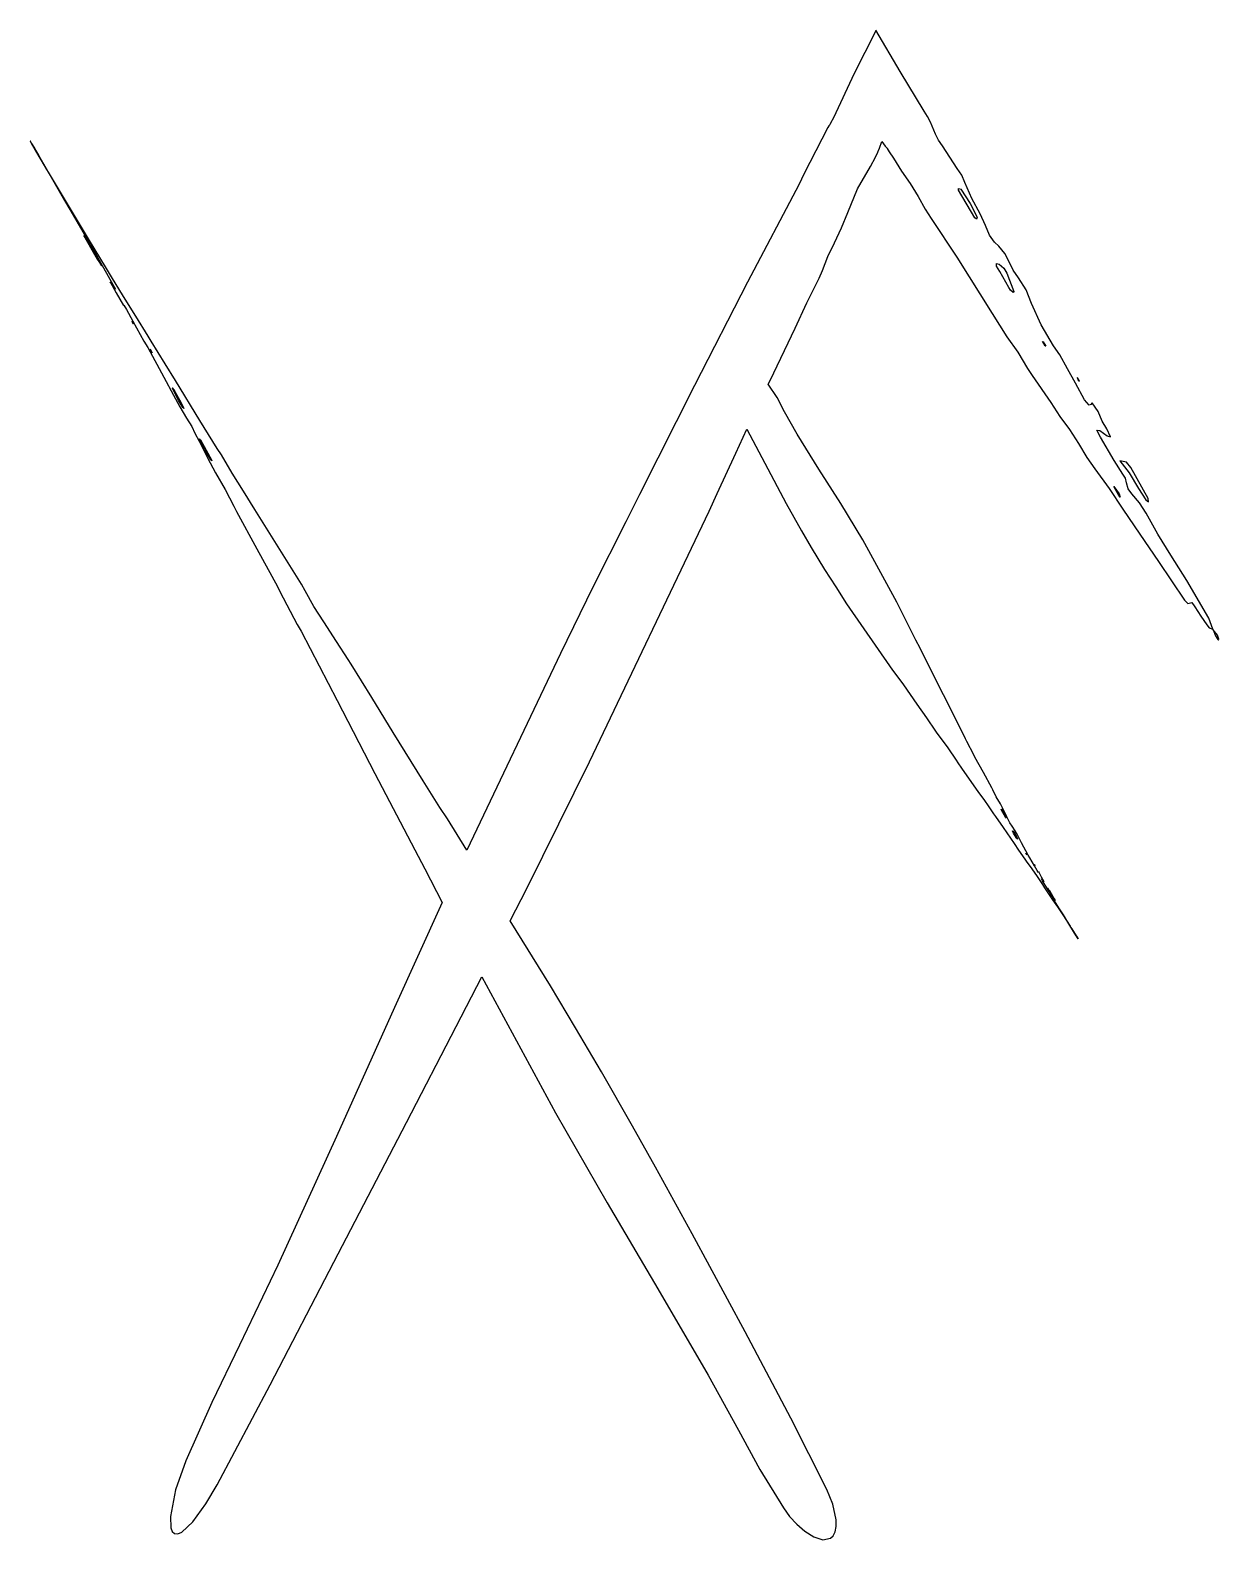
# Model space of a CAD drawing. Extents: x 0 to 137, y 0 to 174.
import ezdxf

# ---------------------------------------------------------------- set-up
doc = ezdxf.new("R2010")
doc.units = 0

msp = doc.modelspace()

# ---------------------------------------------------------------- linework, layer by layer
at = {"layer": 'Layer 1'}
for p, q in [((97.418, 173.852), (97.348957, 173.707531)), ((100.202795, 169.083008), (97.418, 173.852)), ((97.348957, 173.707531), (94.914797, 168.869531)), ((94.914797, 168.869531), (92.512657, 163.771841)), ((102.974825, 164.521818), (100.202795, 169.083008)), ((92.512657, 163.771841), (92.182548, 163.136094)), ((103.341742, 163.898093), (102.974825, 164.521818)), ((103.676426, 163.278302), (103.341742, 163.898093)), ((91.879357, 162.631622), (89.098387, 157.267132)), ((92.003295, 162.834921), (91.879357, 162.631622)), ((92.038189, 162.889709), (92.003295, 162.834921)), ((92.086593, 162.972369), (92.038189, 162.889709)), ((92.182548, 163.136094), (92.086593, 162.972369)), ((104.283613, 161.888455), (103.676426, 163.278302)), ((104.61183, 161.203026), (104.283613, 161.888455)), ((0.021562, 161.082), (0.187839, 160.795722)), ((0.03846, 161.053364), (0.021562, 161.082)), ((0.021562, 161.082), (0.021562, 161.082)), ((0.212946, 160.753913), (0.03846, 161.053364)), ((0.187839, 160.795722), (0.436776, 160.36859)), ((0.436776, 160.36859), (0.212946, 160.753913)), ((0.436775, 160.369), (0.505713, 160.250278)), ((0.485828, 160.284867), (0.436775, 160.369)), ((0.436775, 160.369), (0.436775, 160.369)), ((0.507841, 160.246767), (0.485828, 160.284867)), ((0.505713, 160.250278), (0.507841, 160.246767)), ((0.783375, 159.78), (0.507842, 160.246705)), ((0.507842, 160.246705), (0.964014, 159.455848)), ((97.62116, 159.811311), (97.755416, 160.101099)), ((97.755416, 160.101099), (97.769352, 160.131418)), ((97.769352, 160.131418), (97.770416, 160.135033)), ((97.770416, 160.135033), (97.772759, 160.142481)), ((97.772759, 160.142481), (97.777226, 160.157589)), ((97.777226, 160.157589), (97.815631, 160.284716)), ((97.815631, 160.284716), (98.07744, 161.0244)), ((98.07744, 161.0244), (98.479251, 160.513654)), ((98.479251, 160.513654), (98.635102, 160.325993)), ((98.635102, 160.325993), (98.656379, 160.301312)), ((98.656379, 160.301312), (98.667123, 160.288759)), ((98.667123, 160.288759), (98.670422, 160.284715)), ((98.670422, 160.284715), (98.685315, 160.261736)), ((98.685315, 160.261736), (98.714996, 160.215779)), ((98.714996, 160.215779), (98.95287, 159.848117)), ((105.067926, 160.545522), (104.61183, 161.203026)), ((105.913897, 159.221917), (105.067926, 160.545522)), ((1.674476, 158.2597), (0.783375, 159.78)), ((0.964014, 159.455848), (2.735614, 156.389978)), ((1.956698, 157.803101), (1.674476, 158.2597)), ((96.7719, 158.148), (97.349352, 159.23301)), ((97.349352, 159.23301), (97.62116, 159.811311)), ((98.95287, 159.848117), (99.428191, 159.112689)), ((99.428191, 159.112689), (100.367147, 157.60006)), ((106.773036, 157.914342), (105.913897, 159.221917)), ((2.144466, 157.491291), (1.956698, 157.803101)), ((4.087986, 154.230741), (2.144466, 157.491291)), ((89.098387, 157.267132), (88.55264, 156.113512)), ((95.273187, 155.597286), (96.7719, 158.148)), ((100.367147, 157.60006), (101.339051, 156.201609)), ((107.29372, 157.15002), (106.773036, 157.914342)), ((107.660489, 156.301032), (107.29372, 157.15002)), ((2.735614, 156.389978), (3.971364, 154.257838)), ((88.55264, 156.113512), (82.6389, 144.853)), ((94.161537, 152.855659), (95.273187, 155.597286)), ((101.339051, 156.201609), (102.28057, 154.711721)), ((106.923993, 155.442419), (106.905586, 155.630187)), ((106.905586, 155.630187), (107.19144, 155.528485)), ((108.801233, 152.240609), (106.923993, 155.442419)), ((107.19144, 155.528485), (108.261021, 153.884005)), ((108.435254, 154.45457), (107.660489, 156.301032)), ((3.971364, 154.257838), (4.966479, 152.540598)), ((5.465116, 151.937541), (4.087986, 154.230741)), ((102.28057, 154.711721), (103.063951, 153.234999)), ((103.063951, 153.234999), (103.771403, 152.185629)), ((108.261021, 153.884005), (109.060812, 152.332935)), ((109.425609, 152.714202), (108.435254, 154.45457)), ((4.966479, 152.540598), (6.941919, 149.154938)), ((6.737146, 149.826571), (5.465116, 151.937541)), ((93.433338, 151.097956), (94.161537, 152.855659)), ((103.771403, 152.185629), (106.740563, 147.722519)), ((108.984, 152.082), (108.801233, 152.240609)), ((109.060812, 152.332935), (108.984, 152.082)), ((108.984, 152.082), (108.984, 152.082)), ((110.042738, 151.358772), (109.425609, 152.714202)), ((110.479124, 150.241212), (110.042738, 151.358772)), ((6.34999, 149.998), (6.212861, 150.21449)), ((6.212861, 150.21449), (6.32531, 149.986404)), ((6.32531, 149.986404), (7.74031, 147.465864)), ((6.905202, 149.030984), (6.34999, 149.998)), ((6.34999, 149.998), (6.34999, 149.998)), ((8.816306, 146.415491), (6.737146, 149.826571)), ((92.628547, 149.378399), (93.433338, 151.097956)), ((111.067437, 149.435982), (110.479124, 150.241212)), ((8.262122, 146.698734), (6.905202, 149.030984)), ((6.941919, 149.154938), (7.424047, 148.292487)), ((7.3099, 148.757), (7.186707, 148.985724)), ((7.186707, 148.985724), (7.276171, 148.845177)), ((7.276171, 148.845177), (7.694365, 148.127834)), ((7.694365, 148.127834), (7.3099, 148.757)), ((7.3099, 148.757), (7.3099, 148.757)), ((7.424047, 148.292487), (7.794689, 147.621953)), ((91.239387, 146.183069), (91.890884, 147.792025)), ((91.890884, 147.792025), (92.628547, 149.378399)), ((111.564554, 148.972802), (111.067437, 149.435982)), ((112.240841, 148.139216), (111.564554, 148.972802)), ((112.741704, 147.189812), (112.240841, 148.139216)), ((7.74031, 147.465864), (8.262122, 146.698734)), ((7.794689, 147.621953), (8.447669, 146.499923)), ((8.447669, 146.499923), (9.548319, 144.574803)), ((9.396735, 145.467615), (8.816306, 146.415491)), ((90.873427, 145.312107), (91.239387, 146.183069)), ((106.740563, 147.722519), (110.782393, 141.222169)), ((111.294557, 146.695899), (111.296033, 146.997298)), ((111.664014, 146.05293), (111.294557, 146.695899)), ((111.296033, 146.997298), (111.599227, 146.905169)), ((111.599227, 146.905169), (112.11971, 146.457746)), ((112.708064, 144.2093), (111.664014, 146.05293)), ((112.11971, 146.457746), (112.487634, 145.865909)), ((113.197061, 146.208358), (112.741704, 147.189812)), ((113.812984, 145.318842), (113.197061, 146.208358)), ((9.861724, 144.015225), (9.236509, 144.864166)), ((9.236509, 144.864166), (9.933425, 143.599796)), ((10.779825, 143.170045), (9.396735, 145.467615)), ((9.548319, 144.574803), (9.861724, 144.015225)), ((82.6389, 144.853), (76.50876, 132.9455)), ((89.466149, 142.447557), (90.873427, 145.312107)), ((112.487634, 145.865909), (113.273904, 143.759199)), ((114.728213, 143.933927), (113.812984, 145.318842)), ((9.933425, 143.599796), (10.748324, 142.129366)), ((12.180145, 140.905675), (10.779825, 143.170045)), ((112.892536, 143.91398), (112.708064, 144.2093)), ((113.22945, 143.63217), (112.892536, 143.91398)), ((113.23, 143.632), (113.22945, 143.63217)), ((113.273904, 143.759199), (113.23, 143.632)), ((115.343414, 142.392122), (114.728213, 143.933927)), ((10.748324, 142.129366), (10.788964, 142.194156)), ((10.788964, 142.194156), (11.092477, 141.699472)), ((11.092477, 141.699472), (11.84078, 140.351272)), ((13.594515, 138.628745), (12.180145, 140.905675)), ((88.127247, 139.553247), (89.466149, 142.447557)), ((110.782393, 141.222169), (112.489833, 138.540879)), ((116.450509, 139.919742), (115.343414, 142.392122)), ((11.7484, 140.349), (11.830634, 140.191766)), ((11.816805, 140.245382), (11.7484, 140.349)), ((11.7484, 140.349), (11.7484, 140.349)), ((11.923615, 140.035381), (11.816805, 140.245382)), ((11.830634, 140.191766), (11.923615, 140.035381)), ((11.84078, 140.351272), (13.12068, 138.045092)), ((85.213187, 133.513537), (88.127247, 139.553247)), ((117.861514, 137.492842), (116.450509, 139.919742)), ((13.12068, 138.045092), (13.565044, 137.294875)), ((13.946539, 138.057466), (13.594515, 138.628745)), ((15.564949, 135.432456), (13.946539, 138.057466)), ((112.489833, 138.540879), (113.760791, 136.763759)), ((116.88489, 137.45715), (116.577655, 137.988749)), ((116.577655, 137.988749), (116.667119, 137.974175)), ((116.667119, 137.974175), (116.976801, 137.453961)), ((116.885, 137.457), (116.88489, 137.45715)), ((116.976801, 137.453961), (116.885, 137.457)), ((118.577475, 136.484002), (117.861514, 137.492842)), ((13.565044, 137.294875), (15.410054, 133.879535)), ((14.05259, 136.7329), (13.840359, 137.104073)), ((13.840359, 137.104073), (13.870678, 137.080242)), ((13.870678, 137.080242), (14.084724, 136.703219)), ((14.0526, 136.733), (14.05259, 136.7329)), ((14.084724, 136.703219), (14.0526, 136.733)), ((113.760791, 136.763759), (114.880163, 134.887459)), ((119.460169, 134.840228), (118.577475, 136.484002)), ((15.410054, 133.879535), (16.512414, 131.828245)), ((16.739319, 133.517976), (15.564949, 135.432456)), ((114.880163, 134.887459), (115.402717, 134.093944)), ((115.402717, 134.093944), (117.558257, 130.966694)), ((120.381955, 133.211222), (119.460169, 134.840228)), ((120.74536, 133.652661), (120.590138, 133.85947)), ((120.590138, 133.85947), (120.709289, 133.542021)), ((16.393276, 132.614951), (16.383167, 132.678567)), ((16.383167, 132.678567), (16.557106, 132.439418)), ((17.084234, 131.213451), (16.393276, 132.614951)), ((16.557106, 132.439418), (16.680618, 132.226758)), ((16.680618, 132.226758), (17.413811, 130.922918)), ((19.555289, 128.900506), (16.739319, 133.517976)), ((76.50876, 132.9455), (70.19128, 120.3959)), ((85.007653, 133.080558), (85.213187, 133.513537)), ((86.03205, 131.538656), (85.007653, 133.080558)), ((121.421645, 131.288552), (120.381955, 133.211222)), ((120.709289, 133.542021), (120.846, 133.42)), ((120.846, 133.42), (120.74536, 133.652661)), ((120.846, 133.42), (120.846, 133.42)), ((16.512414, 131.828245), (17.247097, 130.494515)), ((17.601685, 130.411001), (17.084234, 131.213451)), ((17.247097, 130.494515), (18.002845, 129.189295)), ((17.413811, 130.922918), (17.7286, 130.291)), ((17.7286, 130.291), (17.601685, 130.411001)), ((86.900113, 129.903628), (86.03205, 131.538656)), ((117.558257, 130.966694), (118.600101, 129.374536)), ((121.956436, 130.653016), (121.421645, 131.288552)), ((122.159362, 130.74573), (121.956436, 130.653016)), ((122.32048, 130.935238), (122.159362, 130.74573)), ((122.991172, 129.944722), (122.32048, 130.935238)), ((17.7286, 130.291), (17.7286, 130.291)), ((18.002845, 129.189295), (18.632956, 128.208441)), ((21.567959, 125.693256), (19.555289, 128.900506)), ((88.349373, 127.321168), (86.900113, 129.903628)), ((118.600101, 129.374536), (119.710717, 127.867104)), ((123.46783, 128.847568), (122.991172, 129.944722)), ((123.992868, 127.946166), (123.46783, 128.847568)), ((18.632956, 128.208441), (18.996255, 127.454925)), ((18.996255, 127.454925), (19.46732, 126.521304)), ((81.259706, 125.146711), (82.552796, 127.895661)), ((82.552796, 127.895661), (84.609086, 123.980751)), ((90.843533, 123.320088), (88.349373, 127.321168)), ((119.710717, 127.867104), (120.729486, 126.274732)), ((123.268364, 127.00426), (122.847404, 127.811071)), ((122.847404, 127.811071), (123.202315, 127.751308)), ((123.202315, 127.751308), (123.628486, 127.45345)), ((124.839654, 124.28542), (123.268364, 127.00426)), ((123.628486, 127.45345), (124.056591, 127.139854)), ((124.417304, 127.032878), (123.992868, 127.946166)), ((124.056591, 127.139854), (124.417304, 127.032878)), ((19.46732, 126.521304), (20.7552, 124.017784)), ((19.538629, 126.671678), (19.52331, 126.804765)), ((19.52331, 126.804765), (19.620756, 126.672849)), ((20.114695, 125.584648), (19.538629, 126.671678)), ((19.620756, 126.672849), (20.900766, 124.384969)), ((20.810338, 124.386768), (20.114695, 125.584648)), ((22.04626, 124.93803), (21.567959, 125.693256)), ((120.729486, 126.274732), (121.712107, 124.641664)), ((20.7552, 124.017784), (21.36765, 122.871184)), ((20.9397, 124.269), (20.810338, 124.386768)), ((20.900766, 124.384969), (20.9397, 124.269)), ((20.9397, 124.269), (20.9397, 124.269)), ((23.28722, 122.85621), (22.04626, 124.93803)), ((79.143956, 120.497861), (81.259706, 125.146711)), ((84.609086, 123.980751), (87.083776, 119.335831)), ((121.712107, 124.641664), (122.60541, 123.344314)), ((125.832105, 122.73807), (124.839654, 124.28542)), ((126.261027, 124.120008), (125.500241, 124.249702)), ((125.500241, 124.249702), (126.576223, 122.88673)), ((126.760031, 123.485019), (126.261027, 124.120008)), ((128.776321, 119.921809), (126.760031, 123.485019)), ((21.36765, 122.871184), (22.46915, 120.950644)), ((24.59606, 120.77301), (23.28722, 122.85621)), ((93.372913, 119.346668), (90.843533, 123.320088)), ((122.60541, 123.344314), (124.279914, 121.090314)), ((126.14167, 122.276938), (125.832105, 122.73807)), ((126.275301, 121.73785), (126.14167, 122.276938)), ((126.467429, 121.050864), (126.275301, 121.73785)), ((126.576223, 122.88673), (127.657801, 121.091712)), ((22.46915, 120.950644), (23.455962, 119.026694)), ((25.9067, 118.673), (24.59606, 120.77301)), ((70.19128, 120.3959), (68.62989, 117.24684)), ((78.222783, 118.463171), (79.143956, 120.497861)), ((124.279914, 121.090314), (125.83777, 118.694294)), ((125.365, 120.263), (124.801803, 121.29641)), ((124.801803, 121.29641), (125.436382, 120.461513)), ((125.535106, 120.090874), (125.365, 120.263)), ((125.365, 120.263), (125.365, 120.263)), ((125.436382, 120.461513), (125.535106, 120.090874)), ((126.87158, 120.46305), (126.467429, 121.050864)), ((127.771238, 119.410186), (126.87158, 120.46305)), ((127.657801, 121.091712), (128.506, 119.76)), ((23.455962, 119.026694), (23.765859, 118.436159)), ((23.765859, 118.436159), (26.114699, 114.119009)), ((30.304532, 111.586895), (25.9067, 118.673)), ((64.444783, 89.615371), (78.222783, 118.463171)), ((87.083776, 119.335831), (88.848576, 116.199111)), ((95.900053, 115.150688), (93.372913, 119.346668)), ((125.83777, 118.694294), (127.78842, 115.798114)), ((128.543784, 118.249449), (127.771238, 119.410186)), ((128.506, 119.76), (128.813769, 119.523405)), ((128.506, 119.76), (128.506, 119.76)), ((129.89117, 115.80526), (128.543784, 118.249449)), ((128.813769, 119.523405), (128.776321, 119.921809)), ((68.62989, 117.24684), (64.796877, 109.702818)), ((88.848576, 116.199111), (89.962736, 114.284841)), ((99.800393, 107.990118), (95.900053, 115.150688)), ((127.78842, 115.798114), (129.93066, 112.670114)), ((131.37033, 113.41621), (129.89117, 115.80526)), ((26.114699, 114.119009), (28.492269, 109.782609)), ((89.962736, 114.284841), (91.484866, 111.754081)), ((133.228, 110.463), (131.37033, 113.41621)), ((31.258685, 110.053485), (30.304532, 111.586895)), ((91.484866, 111.754081), (92.788166, 109.732151)), ((129.93066, 112.670114), (132.95865, 108.223704)), ((28.492269, 109.782609), (28.781527, 109.196756)), ((31.693154, 109.302738), (31.258685, 110.053485)), ((64.796877, 109.702818), (61.09687, 102.08264)), ((92.788166, 109.732151), (94.037316, 107.787781)), ((135.746006, 106.126575), (133.228, 110.463)), ((133.228, 110.463), (133.228, 110.463)), ((28.781527, 109.196756), (30.779097, 105.423966)), ((32.69018, 107.469991), (31.693154, 109.302738)), ((94.037316, 107.787781), (99.320856, 100.170721)), ((102.021573, 103.603068), (99.800393, 107.990118)), ((132.95865, 108.223704), (133.32461, 107.843808)), ((133.32461, 107.843808), (133.774609, 107.950219)), ((133.774609, 107.950219), (134.143869, 107.454872)), ((33.842834, 105.730908), (32.69018, 107.469991)), ((134.143869, 107.454872), (134.821405, 106.390358)), ((134.821405, 106.390358), (135.515049, 105.369332)), ((136.195797, 104.886885), (135.746006, 106.126575)), ((30.779097, 105.423966), (31.217503, 104.63609)), ((31.217503, 104.63609), (35.359543, 96.66052)), ((35.289224, 103.467918), (33.842834, 105.730908)), ((135.515049, 105.369332), (135.786951, 105.031493)), ((135.786951, 105.031493), (136.195797, 104.886885)), ((136.20802, 104.88722), (136.196, 104.887)), ((136.196, 104.887), (136.213447, 104.824347)), ((136.196, 104.887), (136.196, 104.887)), ((136.243552, 104.789772), (136.20802, 104.88722)), ((136.213447, 104.824347), (136.243552, 104.789772)), ((136.753, 104.172), (136.243634, 104.789448)), ((136.243634, 104.789448), (136.502465, 104.099551)), ((36.625724, 101.399508), (35.289224, 103.467918)), ((102.487214, 102.695086), (102.021573, 103.603068)), ((104.326584, 99.052936), (102.487214, 102.695086)), ((136.502465, 104.099551), (136.762546, 103.683713)), ((136.893213, 103.708391), (136.753, 104.172)), ((136.753, 104.172), (136.753, 104.172)), ((136.762546, 103.683713), (136.863545, 103.622641)), ((136.863545, 103.622641), (136.893213, 103.708391)), ((36.993386, 100.84206), (36.625724, 101.399508)), ((39.356266, 97.00225), (36.993386, 100.84206)), ((61.09687, 102.08264), (50.28717, 79.42184)), ((99.320856, 100.170721), (99.708516, 99.650185)), ((99.708516, 99.650185), (100.588521, 98.455495)), ((100.588521, 98.455495), (102.126081, 96.255585)), ((106.062014, 95.571216), (104.326584, 99.052936)), ((35.359543, 96.66052), (39.722013, 88.25973)), ((41.826176, 92.95851), (39.356266, 97.00225)), ((102.126081, 96.255585), (103.219591, 94.648875)), ((103.219591, 94.648875), (104.270231, 93.126415)), ((107.709904, 92.265776), (106.062014, 95.571216)), ((45.270556, 87.39922), (41.826176, 92.95851)), ((104.270231, 93.126415), (104.439911, 92.910033)), ((104.439911, 92.910033), (105.050447, 92.101837)), ((107.893097, 91.944709), (107.709904, 92.265776)), ((105.050447, 92.101837), (105.707152, 91.214599)), ((105.707152, 91.214599), (106.650773, 89.789379)), ((108.699273, 90.388209), (107.893097, 91.944709)), ((60.889023, 82.469061), (64.444783, 89.615371)), ((106.650773, 89.789379), (106.83704, 89.486611)), ((106.83704, 89.486611), (107.263957, 88.880545)), ((107.263957, 88.880545), (109.228967, 86.078085)), ((108.809805, 90.142571), (108.699273, 90.388209)), ((109.793425, 88.368841), (108.809805, 90.142571)), ((39.722013, 88.25973), (44.322883, 79.4582)), ((47.211306, 84.35442), (45.270556, 87.39922)), ((110.75992, 86.599591), (109.793425, 88.368841)), ((109.228967, 86.078085), (109.816418, 85.248934)), ((109.816418, 85.248934), (110.405133, 84.427973)), ((110.884177, 86.355441), (110.75992, 86.599591)), ((111.273008, 85.555756), (110.884177, 86.355441)), ((111.742479, 84.779265), (111.273008, 85.555756)), ((48.06365, 83.02526), (47.211306, 84.35442)), ((110.405133, 84.427973), (110.946836, 83.594989)), ((110.946836, 83.594989), (111.162902, 83.298072)), ((111.991204, 84.30724), (111.742479, 84.779265)), ((111.823, 84.1439), (111.8237, 84.14393)), ((111.832, 84.0919), (111.823, 84.1439)), ((111.8237, 84.14393), (111.895613, 84.107865)), ((112.369551, 83.16084), (111.832, 84.0919)), ((111.895613, 84.107865), (112.194447, 83.625203)), ((112.499929, 83.26734), (111.991204, 84.30724)), ((112.194447, 83.625203), (112.427105, 83.176797)), ((50.28717, 79.42184), (48.06365, 83.02526)), ((57.203153, 75.023701), (60.889023, 82.469061)), ((111.162902, 83.298072), (112.067706, 82.033722)), ((112.067706, 82.033722), (113.313456, 80.198282)), ((112.417106, 83.111691), (112.369551, 83.16084)), ((112.427105, 83.176797), (112.417106, 83.111691)), ((112.683229, 82.877874), (112.499929, 83.26734)), ((112.819294, 82.560321), (112.683229, 82.877874)), ((113.106209, 82.176383), (112.819294, 82.560321)), ((113.430253, 81.649997), (113.106209, 82.176383)), ((113.126, 81.6641), (113.12647, 81.66413)), ((113.247, 81.3997), (113.126, 81.6641)), ((113.12647, 81.66413), (113.196365, 81.626577)), ((113.196365, 81.626577), (113.43243, 81.312747)), ((113.556154, 80.869873), (113.247, 81.3997)), ((113.313456, 80.198282), (113.83472, 79.438492)), ((113.735149, 81.1051), (113.430253, 81.649997)), ((113.43243, 81.312747), (113.69626, 80.725085)), ((113.60924, 80.784236), (113.556154, 80.869873)), ((113.69339, 80.694342), (113.60924, 80.784236)), ((113.69626, 80.725085), (113.69339, 80.694342)), ((114.18483, 80.261905), (113.735149, 81.1051)), ((114.940155, 78.859765), (114.18483, 80.261905)), ((44.322883, 79.4582), (45.480873, 77.2601)), ((113.83472, 79.438492), (114.555148, 78.398272)), ((114.555148, 78.398272), (114.711745, 78.171783)), ((114.760943, 78.912416), (114.670197, 79.065287)), ((114.670197, 79.065287), (114.688, 79.0561)), ((114.688, 79.0561), (114.68807, 79.05614)), ((114.68807, 79.05614), (114.778282, 78.905925)), ((114.778282, 78.905925), (114.760943, 78.912416)), ((115.133452, 78.559125), (114.940155, 78.859765)), ((115.667286, 77.618589), (115.133452, 78.559125)), ((45.480873, 77.2601), (47.459283, 73.387)), ((114.711745, 78.171783), (115.344089, 77.271565)), ((115.344089, 77.271565), (115.968454, 76.374965)), ((115.698724, 77.701788), (115.658192, 77.764342)), ((115.658192, 77.764342), (115.7, 77.677)), ((115.979424, 77.068905), (115.667286, 77.618589)), ((115.731702, 77.636786), (115.698724, 77.701788)), ((115.7, 77.677), (115.731702, 77.636786)), ((115.7, 77.677), (115.7, 77.677)), ((116.11421, 76.872628), (115.979424, 77.068905)), ((116.152615, 76.913268), (116.11421, 76.872628)), ((116.492193, 76.313479), (116.152615, 76.913268)), ((55.307403, 71.286231), (57.203153, 75.023701)), ((115.968454, 76.374965), (116.575691, 75.458257)), ((116.609002, 75.886773), (116.477512, 76.114436)), ((116.477512, 76.114436), (116.781555, 75.796987)), ((116.781555, 75.796987), (116.492193, 76.313479)), ((116.575691, 75.458257), (116.833032, 75.081979)), ((117.07709, 75.107727), (116.609002, 75.886773)), ((116.833032, 75.081979), (117.752511, 73.725799)), ((117.358048, 74.655811), (117.07709, 75.107727)), ((117.176, 75.0404), (117.759514, 74.101033)), ((117.420685, 74.745501), (117.176, 75.0404)), ((117.176, 75.0404), (117.176, 75.0404)), ((47.459283, 73.387), (41.966063, 61.2961)), ((117.529787, 74.127069), (117.349679, 74.415796)), ((117.349679, 74.415796), (117.52, 74.1659)), ((117.512198, 74.382087), (117.358048, 74.655811)), ((118.015366, 73.720711), (117.420685, 74.745501)), ((117.714325, 74.031127), (117.512198, 74.382087)), ((117.52, 74.1659), (117.57032, 74.071858)), ((117.52, 74.1659), (117.52, 74.1659)), ((117.57032, 74.071858), (117.529787, 74.127069)), ((118.565394, 72.668557), (117.714325, 74.031127)), ((117.752511, 73.725799), (118.311344, 72.883776)), ((117.759514, 74.101033), (117.996324, 73.710074)), ((117.996324, 73.710074), (118.058345, 73.624967)), ((118.058345, 73.624967), (118.015366, 73.720711)), ((59.927313, 63.799161), (55.307403, 71.286231)), ((118.311344, 72.883776), (118.91507, 71.968132)), ((118.992204, 71.976106), (118.565394, 72.668557)), ((118.91507, 71.968132), (119.76337, 70.663552)), ((119.52242, 71.116528), (118.992204, 71.976106)), ((120.281033, 69.879398), (119.52242, 71.116528)), ((119.76337, 70.663552), (119.845711, 70.539188)), ((119.845711, 70.539188), (119.971562, 70.358442)), ((119.971562, 70.358442), (120.356564, 69.747375)), ((120.476672, 69.559395), (120.281033, 69.879398)), ((120.356564, 69.747375), (120.476672, 69.559395)), ((120.477299, 69.55858), (120.476873, 69.559218)), ((120.476873, 69.559218), (120.485808, 69.544644)), ((120.504, 69.5154), (120.477299, 69.55858)), ((120.485808, 69.544644), (120.504, 69.5154)), ((120.61351, 69.338829), (120.503508, 69.515427)), ((120.503508, 69.515427), (120.602551, 69.355427)), ((120.504, 69.5154), (120.504, 69.5154)), ((120.602551, 69.355427), (120.685, 69.2234)), ((120.685, 69.2234), (120.61351, 69.338829)), ((120.685, 69.2234), (120.685, 69.2234)), ((49.078443, 59.123091), (52.011753, 64.836631)), ((52.011753, 64.836631), (60.520093, 49.189331)), ((62.800523, 58.948071), (59.927313, 63.799161)), ((41.966063, 61.2961), (35.294863, 46.4537)), ((43.372033, 48.080891), (49.078443, 59.123091)), ((65.794793, 53.901021), (62.800523, 58.948071)), ((69.372473, 47.646091), (65.794793, 53.901021)), ((60.520093, 49.189331), (66.457253, 38.816831)), ((34.977523, 31.980191), (43.372033, 48.080891)), ((72.020783, 42.935961), (69.372473, 47.646091)), ((35.294863, 46.4537), (28.520153, 31.6414)), ((76.264953, 35.252841), (72.020783, 42.935961)), ((66.457253, 38.816831), (72.292173, 28.916571)), ((82.333703, 23.954641), (76.264953, 35.252841)), ((28.520153, 31.6414), (24.115133, 22.41721)), ((27.661423, 17.848691), (34.977523, 31.980191)), ((72.292173, 28.916571), (78.085393, 18.977691)), ((87.622563, 14.034911), (82.333703, 23.954641)), ((24.115133, 22.41721), (20.919293, 15.810025)), ((21.557033, 6.329891), (27.661423, 17.848691)), ((78.085393, 18.977691), (81.573923, 12.654151)), ((20.919293, 15.810025), (17.959573, 9.11481)), ((91.773643, 5.807211), (87.622563, 14.034911)), ((81.573923, 12.654151), (84.037465, 8.098943)), ((17.959573, 9.11481), (16.772931, 5.775221)), ((84.037465, 8.098943), (86.764053, 3.696141)), ((16.772931, 5.775221), (16.164033, 2.69478)), ((20.263482, 4.133349), (21.557033, 6.329891)), ((92.46202, 4.104199), (91.773643, 5.807211)), ((18.745003, 2.085841), (20.263482, 4.133349)), ((86.764053, 3.696141), (87.472975, 2.702063)), ((92.830883, 2.304741), (92.46202, 4.104199)), ((16.164033, 2.69478), (16.201068, 1.395458)), ((17.482966, 0.900217), (18.745003, 2.085841)), ((87.472975, 2.702063), (88.296113, 1.806562)), ((88.296113, 1.806562), (89.223359, 1.019355)), ((92.847624, 1.534963), (92.830883, 2.304741)), ((16.201068, 1.395458), (16.368954, 0.972953)), ((16.368954, 0.972953), (16.63785, 0.73368)), ((16.63785, 0.73368), (17.00883, 0.701486)), ((17.00883, 0.701486), (17.482966, 0.900217)), ((89.223359, 1.019355), (90.244603, 0.350161)), ((90.244603, 0.350161), (91.286837, 0.009135)), ((91.286837, 0.009135), (92.165155, 0.183298)), ((92.165155, 0.183298), (92.496037, 0.481352)), ((92.496037, 0.481352), (92.729767, 0.929537)), ((92.729767, 0.929537), (92.847624, 1.534963))]:
    msp.add_line(p, q, dxfattribs=at)

doc.saveas('drawing.dxf')
